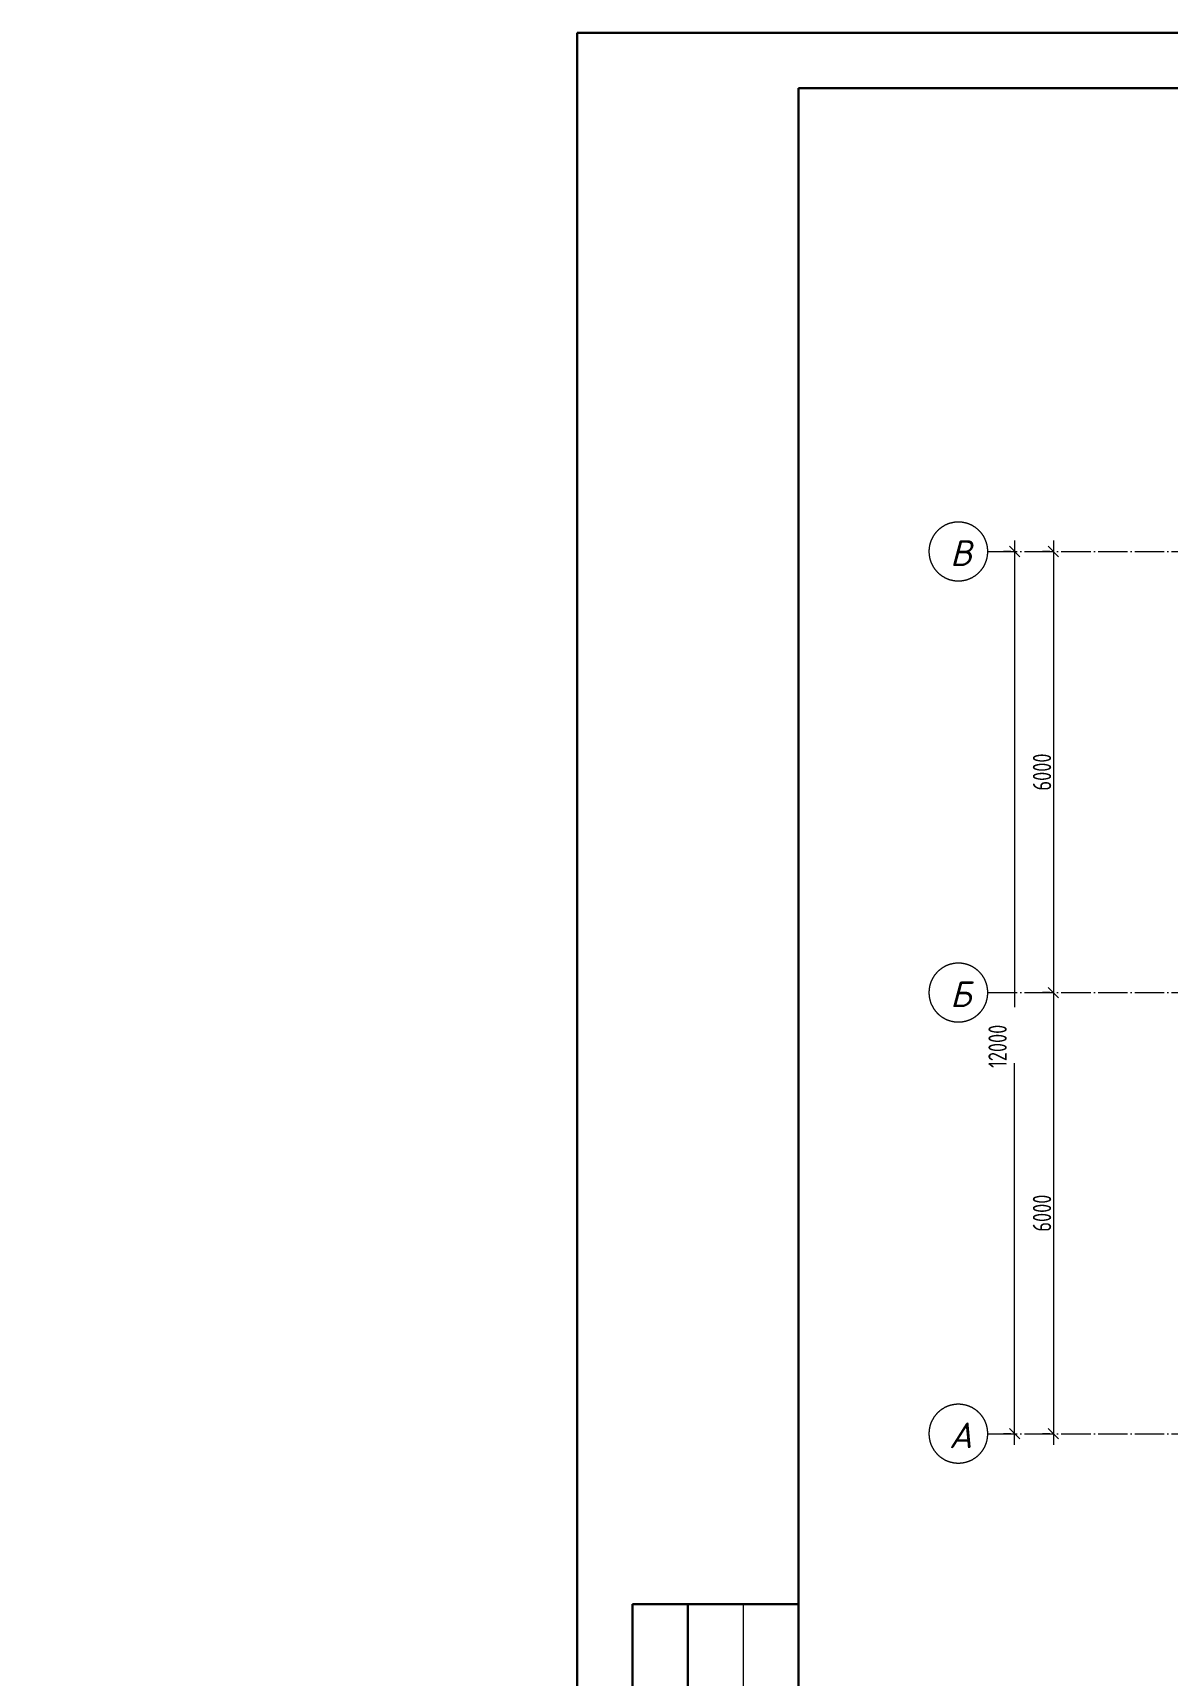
# Model space of a CAD drawing. Header units: millimetres. Extents: x -330955 to 144729, y -76510 to 25340.
# Drawn here: x 51191 to 66616, y 3000 to 25340 of the extents above; entities that cross this region are included whole.
import ezdxf

# ---------------------------------------------------------------- set-up
doc = ezdxf.new("R2010")
doc.units = ezdxf.units.MM
doc.header["$LTSCALE"] = 20
doc.linetypes.add('_ШПТ__20_т__2_5__Линия сетки', pattern=[25, 20, -2.5, 0, -2.5])
doc.linetypes.add('CENTER2', pattern=[28.575, 19.05, -3.175, 3.175, -3.175])
doc.layers.get('0').update_dxf_attribs({"lineweight": 0})
doc.layers.get('Defpoints').update_dxf_attribs({"color": 4})
for name, color, linetype, lineweight in [('Марки помещений', 7, 'Continuous', 20), ('Оси', 7, 'CENTER2', 9), ('Размеры', 7, 'Continuous', 9), ('Текст', 7, 'Continuous', 15), ('Текстовые примечания', 7, 'Continuous', 9)]:
    doc.layers.add(name, color=color, linetype=linetype, lineweight=lineweight)
doc.styles.add('GOST Common_2', font='gost-common.ttf', dxfattribs={"width": 0.9, "height": 250})
doc.styles.add('GOST Common_3', font='gost-common.ttf', dxfattribs={"width": 0.9, "height": 125})
doc.styles.add('GOST Common_B', font='', dxfattribs={"width": 0.9, "height": 125})
doc.styles.add('PDF ISOCPEUR Italic', font='isocpeui.ttf')
doc.styles.get('GOST Common_B').set_extended_font_data('GOST Common', bold=True)
doc.dimstyles.new('Основной_2_5_мм', dxfattribs={"dimscale": 304.8, "dimtxt": 251.428749, "dimasz": 0.463911, "dimexe": 0.492126, "dimexo": 0.492126, "dimgap": 0.098425, "dimtad": 1, "dimdec": 3, "dimrnd": 0.001, "dimdsep": 46, "dimtxsty": 'GOST Common_2', "dimblk1": 'OBLIQUE', "dimblk2": 'OBLIQUE', "dimsah": 1, "dimcen": 0.09, "dimdle": 0.492126, "dimazin": 2, "dimtfac": 1, "dimtdec": 4, "dimtix": 1, "dimtmove": 0, "dimatfit": 3, "dimfxl": 1, "dimtvp": 1, "dimtolj": 1, "dimtzin": 0, "dimlwd": 20, "dimlwe": 20, "dimarcsym": 2})
doc.dimstyles.new('Основной_2_5_мм_1', dxfattribs={"dimscale": 304.8, "dimtxt": 251.428749, "dimasz": 0.463911, "dimexe": 0.492126, "dimexo": 0.492126, "dimgap": 0.098425, "dimtad": 1, "dimdec": 3, "dimrnd": 0.001, "dimdsep": 46, "dimtxsty": 'GOST Common_2', "dimblk1": 'OBLIQUE', "dimblk2": 'OBLIQUE', "dimsah": 1, "dimcen": 0.09, "dimdle": 0.492126, "dimazin": 2, "dimtfac": 1, "dimtdec": 4, "dimtix": 1, "dimtmove": 1, "dimatfit": 3, "dimfxl": 1, "dimtvp": 1, "dimtolj": 1, "dimtzin": 0, "dimlwd": 20, "dimlwe": 20, "dimarcsym": 2})

# ---------------------------------------------------------------- blocks, each defined once
blk = doc.blocks.new('Ось сетки - Круг_Ø8 мм-6577-_О__L2_3_900_')
at = {"layer": 'Оси', "lineweight": 20}
for start, end in [(360, 180), (180, 360)]:
    blk.add_arc((0, 0), 4, start, end, dxfattribs=at)
blk = doc.blocks.new('_Oblique')
at = {"color": 0, "linetype": 'ByBlock', "lineweight": -2}
blk.add_line((-0.5, -0.5), (0.5, 0.5), dxfattribs=at)
blk = doc.blocks.new('*D154')
at = {"layer": 'Defpoints', "color": 0, "transparency": 16777216}
for p in [(64642, 18285), (64542, 6285), (64642, 6285)]:
    blk.add_point(p, dxfattribs=at)
at = {"layer": 'Размеры', "color": 0, "lineweight": 20, "transparency": 16777216}
for p, q in [((64542, 18435), (64542, 12085)), ((64492, 18285), (64392, 18285)), ((64542, 6135), (64542, 11327)), ((64492, 6285), (64392, 6285))]:
    blk.add_line(p, q, dxfattribs=at)
at = {"layer": 'Размеры', "color": 0, "lineweight": 20, "transparency": 16777216, "xscale": 141.4, "yscale": 141.4, "zscale": 141.4}
for p, rotation in [((64542, 18285), 90), ((64542, 6285), 270)]:
    blk.add_blockref('_Oblique', p, dxfattribs=dict(at, rotation=rotation))
at = {"layer": 'Размеры', "color": 0, "lineweight": 20, "transparency": 16777216, "insert": (64185, 11261), "char_height": 250, "width": 889.8, "attachment_point": 1, "rotation": 90, "line_spacing_factor": 1.022761, "style": 'GOST Common_2'}
blk.add_mtext('\\A1;12000', dxfattribs=at)
blk = doc.blocks.new('*D155')
at = {"layer": 'Defpoints', "color": 0, "transparency": 16777216}
for p in [(65169, 18285), (65069, 12285), (65169, 12285)]:
    blk.add_point(p, dxfattribs=at)
at = {"layer": 'Размеры', "color": 0, "lineweight": 20, "transparency": 16777216}
for p, q in [((65069, 18435), (65069, 12135)), ((65019, 18285), (64919, 18285)), ((65019, 12285), (64919, 12285))]:
    blk.add_line(p, q, dxfattribs=at)
at = {"layer": 'Размеры', "color": 0, "lineweight": 20, "transparency": 16777216, "xscale": 141.4, "yscale": 141.4, "zscale": 141.4}
for p, rotation in [((65069, 18285), 90), ((65069, 12285), 270)]:
    blk.add_blockref('_Oblique', p, dxfattribs=dict(at, rotation=rotation))
at = {"layer": 'Размеры', "color": 0, "lineweight": 20, "transparency": 16777216, "insert": (64914, 15285), "char_height": 250, "width": 756.84, "attachment_point": 5, "rotation": 90, "style": 'GOST Common_2'}
blk.add_mtext('\\A1;6000', dxfattribs=at)
blk = doc.blocks.new('*D156')
at = {"layer": 'Defpoints', "color": 0, "transparency": 16777216}
for p in [(65169, 12285), (65069, 6285), (65169, 6285)]:
    blk.add_point(p, dxfattribs=at)
at = {"layer": 'Размеры', "color": 0, "lineweight": 20, "transparency": 16777216}
for p, q in [((65069, 12435), (65069, 6135)), ((65019, 12285), (64919, 12285)), ((65019, 6285), (64919, 6285))]:
    blk.add_line(p, q, dxfattribs=at)
at = {"layer": 'Размеры', "color": 0, "lineweight": 20, "transparency": 16777216, "xscale": 141.4, "yscale": 141.4, "zscale": 141.4}
for p, rotation in [((65069, 12285), 90), ((65069, 6285), 270)]:
    blk.add_blockref('_Oblique', p, dxfattribs=dict(at, rotation=rotation))
at = {"layer": 'Размеры', "color": 0, "lineweight": 20, "transparency": 16777216, "insert": (64914, 9285), "char_height": 250, "width": 756.84, "attachment_point": 5, "rotation": 90, "style": 'GOST Common_2'}
blk.add_mtext('\\A1;6000', dxfattribs=at)

msp = doc.modelspace()

# ---------------------------------------------------------------- linework, layer by layer
at = {"layer": 'Оси', "linetype": '_ШПТ__20_т__2_5__Линия сетки'}
for p, q in [((64176.6572, 18285), (88909.0427, 18285)), ((64176.6572, 12285), (88901.6938, 12285)), ((64176.6572, 6285), (88894.345, 6285))]:
    msp.add_line(p, q, dxfattribs=at)
at = {"layer": 'Текст', "lineweight": 30}
for p, q in [((61601.2204, 3967.2082), (59343.5551, 3967.2082)), ((59343.5551, 3967.2082), (59343.5551, -5816.0081)), ((60096.1102, 3967.2082), (60096.1102, -5816.0081))]:
    msp.add_line(p, q, dxfattribs=at)
at = {"layer": 'Текст'}
msp.add_line((60848.6653, 3967.2082), (60848.6653, -5816.0081), dxfattribs=at)
at = {"layer": 'Текст', "lineweight": 30}
for points in [[(58591, 25339.7732), (121805.6287, 25339.7732), (121805.6287, -19362), (58591, -19362)], [(61601.2204, 24587.2181), (121053.0736, 24587.2181), (121053.0736, -18609.4449), (61601.2204, -18609.4449)]]:
    msp.add_lwpolyline(points, close=True, dxfattribs=at)

# ---------------------------------------------------------------- block references
at = {"layer": 'Оси', "lineweight": 20, "xscale": 99.99999999999993, "yscale": 99.99999999999993, "zscale": 99.99999999999993, "rotation": 269.9999999999994}
for p in [(63776.6572, 18285), (63776.6572, 12285), (63776.6572, 6285)]:
    msp.add_blockref('Ось сетки - Круг_Ø8 мм-6577-_О__L2_3_900_', p, dxfattribs=at)

# ---------------------------------------------------------------- texts
at = {"layer": 'Марки помещений', "lineweight": 9, "char_height": 350, "width": 223.670812, "attachment_point": 1, "style": 'PDF ISOCPEUR Italic'}
for s, insert in [('В', (63663.3343, 18437.5869)), ('Б', (63663.3343, 12437.5869)), ('А', (63648.4843, 6437.5869))]:
    msp.add_mtext(s, dxfattribs=dict(at, insert=insert))
at = {"layer": 'Текстовые примечания', "char_height": 125, "attachment_point": 1}
for s, insert, width, style in [('\\fGOST Common|b1|i0|c204|p34|;\\W.9; ', (51424.6081, 3573.3086), 50.506313, 'GOST Common_B'), ('\\fGOST Common|b0|i0|c204|p34|;\\W.9; ', (51190.7754, 3170.3457), 46.898719, 'GOST Common_3'), ('\\fGOST Common|b0|i0|c204|p34|;\\W.9; ', (51384.252, 3170.3457), 46.898719, 'GOST Common_3'), ('\\fGOST Common|b0|i0|c204|p34|;\\W.9; ', (52336.752, 3170.3457), 46.898719, 'GOST Common_3')]:
    msp.add_mtext(s, dxfattribs=dict(at, insert=insert, width=width, style=style))

# ---------------------------------------------------------------- dimensions: what is measured, and where the dimension line sits
at = {"layer": 'Размеры', "lineweight": 20}
dim = msp.add_linear_dim(base=(64541.9445, 6285), p1=(64641.9294, 18285), p2=(64641.9294, 6285), angle=90, dimstyle='Основной_2_5_мм_1', override={"dimpost": '<>', "dimfxl": 12000}, dxfattribs=at)
dim.commit()
dim.dimension.update_dxf_attribs({"geometry": '*D154', "text_midpoint": (64351.904, 11705.7977), "dimtype": 160, "text_rotation": 90})
for base, p1, p2, picture, middle in [((65069.0601, 12285), (65169.045, 18285), (65169.045, 12285), '*D155', (64914.0601, 15285)), ((65069.0601, 6285), (65169.045, 12285), (65169.045, 6285), '*D156', (64914.0601, 9285))]:
    dim = msp.add_linear_dim(base=base, p1=p1, p2=p2, angle=90, dimstyle='Основной_2_5_мм', override={"dimpost": '<>', "dimfxl": 6000}, dxfattribs=at)
    dim.commit()
    dim.dimension.update_dxf_attribs({"geometry": picture, "text_midpoint": middle})

doc.saveas('drawing.dxf')
